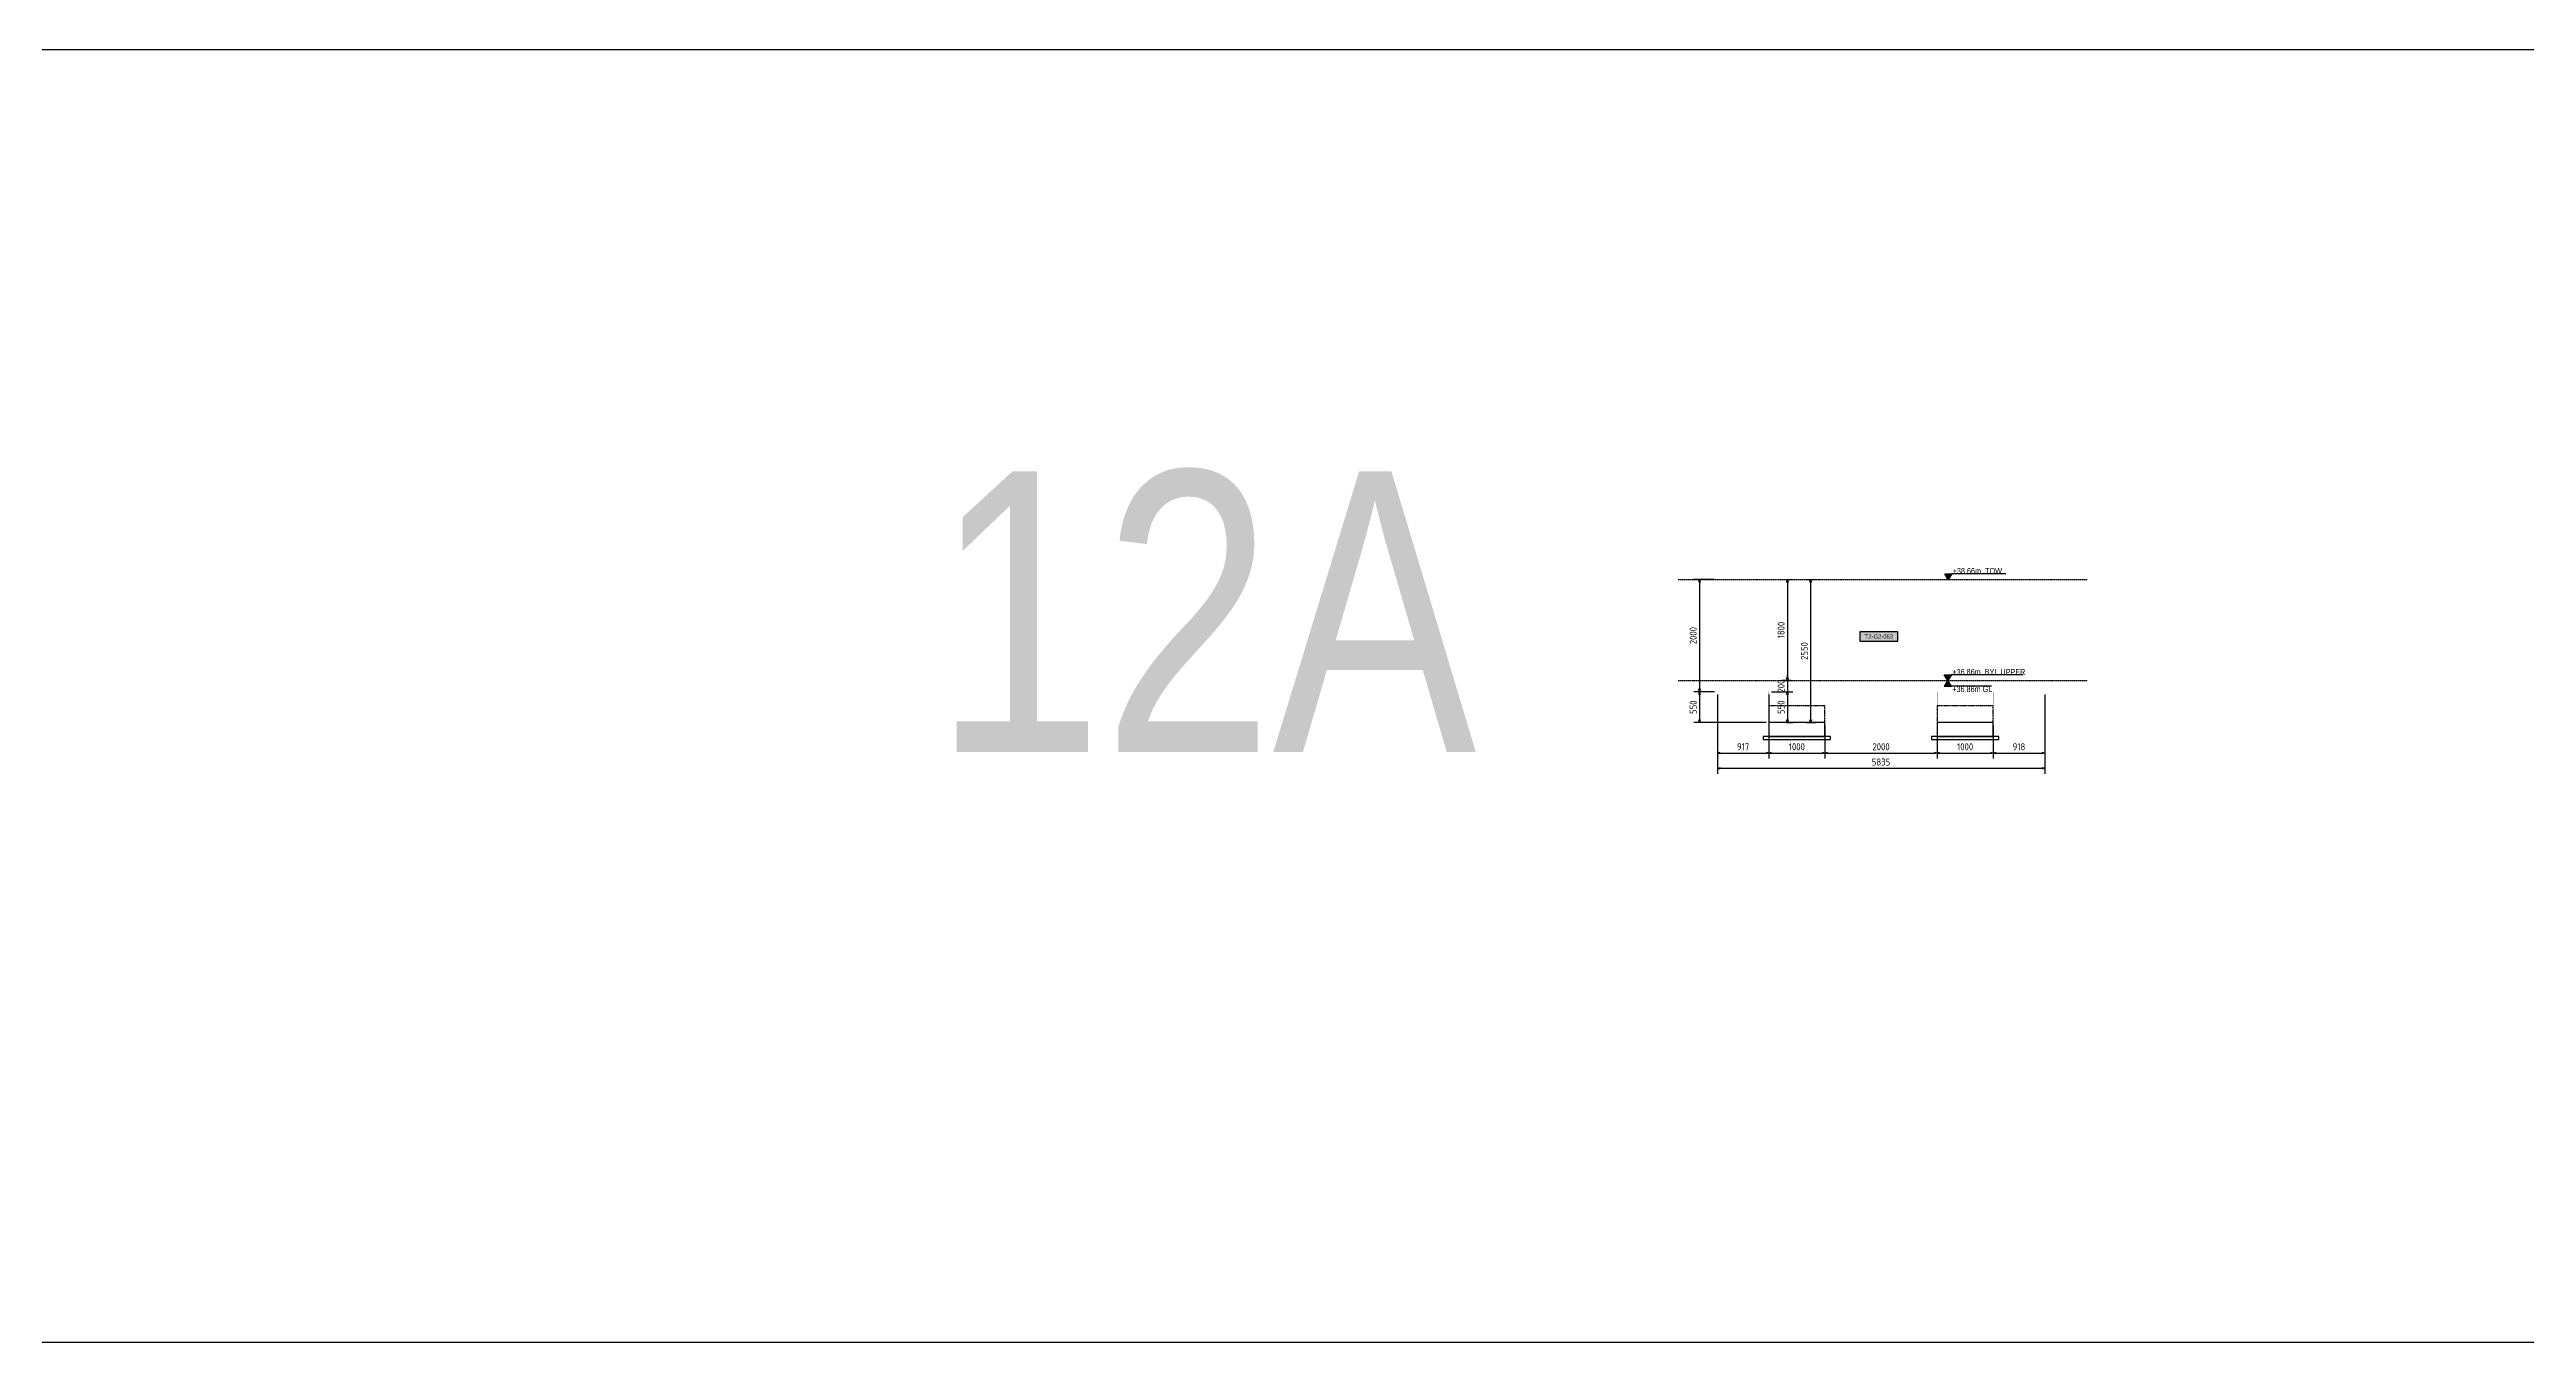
# Model space of a CAD drawing. Header units: centimetres. Extents: x -6122352 to 6876996, y -1694241 to 2592194.
# Drawn here: x 3434060 to 3478217, y 751627 to 774673 of the extents above; entities that cross this region are included whole.
import ezdxf
from ezdxf.enums import TextEntityAlignment as Align

# ---------------------------------------------------------------- set-up
doc = ezdxf.new("R2010")
doc.units = ezdxf.units.CM
doc.header["$MEASUREMENT"] = 0
doc.header["$PDMODE"] = 66
doc.header["$PDSIZE"] = 100
for name, pattern in [('23585-XR-AR-END-SETTING OUT PLAN$0$HIDDEN', [0.375, 0.25, -0.125]), ('CENTER', [2, 1.25, -0.25, 0.25, -0.25]), ('DASHED2', [0.375, 0.25, -0.125])]:
    doc.linetypes.add(name, pattern=pattern)
doc.layers.get('Defpoints').update_dxf_attribs({"color": 255, "linetype": 'CENTER'})
for name, color, linetype in [('00-MI-DIM', 7, 'Continuous'), ('@MI-TYPE-01', 30, 'Continuous'), ('@MI-TYPE-02', 6, 'Continuous'), ('JML-Dimension', 1, 'Continuous'), ('PANEL-TAGS', 7, 'Continuous'), ('SECTION', 130, 'Continuous')]:
    doc.layers.add(name, color=color, linetype=linetype)
doc.styles.add('Arial Narrow', font='ARIALN.TTF', dxfattribs={"width": 0.95, "height": 500})
doc.styles.add('PANELTAG_STYLE', font='arial.ttf')
doc.styles.add('Schueco-BEMSTIL', font='isocpeur.ttf', dxfattribs={"width": 0.9})
doc.styles.add('txt-Pisa-std', font='arial.ttf', dxfattribs={"width": 0.8})
doc.dimstyles.new('MI- JWC-TXT-2.5 MM', dxfattribs={"dimscale": 1.5, "dimtxt": 2.5, "dimasz": 1, "dimexe": 2, "dimexo": 1, "dimgap": 1, "dimtad": 1, "dimdec": 0, "dimdsep": 46, "dimtxsty": 'Schueco-BEMSTIL', "dimblk": 'OPEN30', "dimcen": 0, "dimdle": 2, "dimclrd": 140, "dimclre": 8, "dimclrt": 40, "dimadec": 0, "dimazin": 2, "dimtfac": 1, "dimtdec": 0, "dimtix": 1, "dimtmove": 2, "dimatfit": 3, "dimldrblk": 'OPEN', "dimfxl": 2, "dimlwd": -1, "dimlwe": -1, "dimarcsym": 0})

# ---------------------------------------------------------------- blocks, each defined once
blk = doc.blocks.new('_Open30')
at = {"color": 0, "linetype": 'ByBlock', "lineweight": -2}
for p, q in [((-1, 0.27), (0, 0)), ((0, 0), (-1, -0.27)), ((0, 0), (-1, 0))]:
    blk.add_line(p, q, dxfattribs=at)
blk = doc.blocks.new('*D3501')
at = {"layer": '@MI-TYPE-01', "color": 8, "transparency": 16777216}
for p, q in [((3463794, 763176), (3463794, 762033)), ((3464711, 763176), (3464711, 762033))]:
    blk.add_line(p, q, dxfattribs=at)
at = {"layer": '@MI-TYPE-01', "color": 140, "transparency": 16777216}
blk.add_line((3463844, 762133), (3464661, 762133), dxfattribs=at)
at = {"layer": 'Defpoints', "color": 0, "transparency": 16777216}
for p in [(3463794, 763226), (3464711, 763226), (3464711, 762133)]:
    blk.add_point(p, dxfattribs=at)
at = {"layer": '@MI-TYPE-01', "color": 140, "transparency": 16777216, "xscale": 50, "yscale": 50, "zscale": 50, "rotation": 180}
blk.add_blockref('_Open30', (3463794, 762133), dxfattribs=at)
at = {"layer": '@MI-TYPE-01', "color": 140, "transparency": 16777216, "xscale": 50, "yscale": 50, "zscale": 50}
blk.add_blockref('_Open30', (3464711, 762133), dxfattribs=at)
at = {"layer": '@MI-TYPE-01', "color": 40, "transparency": 16777216, "insert": (3464252, 762245), "char_height": 125, "attachment_point": 5, "style": 'Schueco-BEMSTIL'}
blk.add_mtext('917', dxfattribs=at)
blk = doc.blocks.new('_Open')
at = {"color": 0, "linetype": 'ByBlock', "lineweight": -2}
for p, q in [((-1, 0), (0, 0)), ((-1, 0), (0, 0)), ((0, 0), (-1, 0))]:
    blk.add_line(p, q, dxfattribs=at)
blk = doc.blocks.new('*D3502')
at = {"layer": '@MI-TYPE-01', "color": 8, "transparency": 16777216}
for p, q in [((3464711, 763176), (3464711, 762033)), ((3465711, 762626), (3465711, 762033))]:
    blk.add_line(p, q, dxfattribs=at)
at = {"layer": '@MI-TYPE-01', "color": 140, "transparency": 16777216}
blk.add_line((3464761, 762133), (3465661, 762133), dxfattribs=at)
at = {"layer": 'Defpoints', "color": 0, "transparency": 16777216}
for p in [(3464711, 763226), (3465711, 762676), (3465711, 762133)]:
    blk.add_point(p, dxfattribs=at)
at = {"layer": '@MI-TYPE-01', "color": 140, "transparency": 16777216, "xscale": 50, "yscale": 50, "zscale": 50, "rotation": 180}
blk.add_blockref('_Open30', (3464711, 762133), dxfattribs=at)
at = {"layer": '@MI-TYPE-01', "color": 140, "transparency": 16777216, "xscale": 50, "yscale": 50, "zscale": 50}
blk.add_blockref('_Open30', (3465711, 762133), dxfattribs=at)
at = {"layer": '@MI-TYPE-01', "color": 40, "transparency": 16777216, "insert": (3465211, 762245), "char_height": 125, "attachment_point": 5, "style": 'Schueco-BEMSTIL'}
blk.add_mtext('1000', dxfattribs=at)
blk = doc.blocks.new('*D3503')
at = {"layer": '@MI-TYPE-01', "color": 8, "transparency": 16777216}
for p, q in [((3465711, 762626), (3465711, 762033)), ((3467711, 762626), (3467711, 762033))]:
    blk.add_line(p, q, dxfattribs=at)
at = {"layer": '@MI-TYPE-01', "color": 140, "transparency": 16777216}
blk.add_line((3465761, 762133), (3467661, 762133), dxfattribs=at)
at = {"layer": 'Defpoints', "color": 0, "transparency": 16777216}
for p in [(3465711, 762676), (3467711, 762676), (3467711, 762133)]:
    blk.add_point(p, dxfattribs=at)
at = {"layer": '@MI-TYPE-01', "color": 140, "transparency": 16777216, "xscale": 50, "yscale": 50, "zscale": 50, "rotation": 180}
blk.add_blockref('_Open30', (3465711, 762133), dxfattribs=at)
at = {"layer": '@MI-TYPE-01', "color": 140, "transparency": 16777216, "xscale": 50, "yscale": 50, "zscale": 50}
blk.add_blockref('_Open30', (3467711, 762133), dxfattribs=at)
at = {"layer": '@MI-TYPE-01', "color": 40, "transparency": 16777216, "insert": (3466711, 762245), "char_height": 125, "attachment_point": 5, "style": 'Schueco-BEMSTIL'}
blk.add_mtext('2000', dxfattribs=at)
blk = doc.blocks.new('*D3504')
at = {"layer": '@MI-TYPE-01', "color": 8, "transparency": 16777216}
for p, q in [((3467711, 762626), (3467711, 762033)), ((3468711, 762626), (3468711, 762033))]:
    blk.add_line(p, q, dxfattribs=at)
at = {"layer": '@MI-TYPE-01', "color": 140, "transparency": 16777216}
blk.add_line((3467761, 762133), (3468661, 762133), dxfattribs=at)
at = {"layer": 'Defpoints', "color": 0, "transparency": 16777216}
for p in [(3467711, 762676), (3468711, 762676), (3468711, 762133)]:
    blk.add_point(p, dxfattribs=at)
at = {"layer": '@MI-TYPE-01', "color": 140, "transparency": 16777216, "xscale": 50, "yscale": 50, "zscale": 50, "rotation": 180}
blk.add_blockref('_Open30', (3467711, 762133), dxfattribs=at)
at = {"layer": '@MI-TYPE-01', "color": 140, "transparency": 16777216, "xscale": 50, "yscale": 50, "zscale": 50}
blk.add_blockref('_Open30', (3468711, 762133), dxfattribs=at)
at = {"layer": '@MI-TYPE-01', "color": 40, "transparency": 16777216, "insert": (3468211, 762245), "char_height": 125, "attachment_point": 5, "style": 'Schueco-BEMSTIL'}
blk.add_mtext('1000', dxfattribs=at)
blk = doc.blocks.new('*D3505')
at = {"layer": '@MI-TYPE-01', "color": 8, "transparency": 16777216}
for p, q in [((3469629, 763176), (3469629, 762033)), ((3468711, 762626), (3468711, 762033))]:
    blk.add_line(p, q, dxfattribs=at)
at = {"layer": '@MI-TYPE-01', "color": 140, "transparency": 16777216}
blk.add_line((3468761, 762133), (3469579, 762133), dxfattribs=at)
at = {"layer": 'Defpoints', "color": 0, "transparency": 16777216}
for p in [(3469629, 763226), (3468711, 762676), (3469629, 762133)]:
    blk.add_point(p, dxfattribs=at)
at = {"layer": '@MI-TYPE-01', "color": 140, "transparency": 16777216, "xscale": 50, "yscale": 50, "zscale": 50, "rotation": 180}
blk.add_blockref('_Open30', (3468711, 762133), dxfattribs=at)
at = {"layer": '@MI-TYPE-01', "color": 140, "transparency": 16777216, "xscale": 50, "yscale": 50, "zscale": 50}
blk.add_blockref('_Open30', (3469629, 762133), dxfattribs=at)
at = {"layer": '@MI-TYPE-01', "color": 40, "transparency": 16777216, "insert": (3469170, 762245), "char_height": 125, "attachment_point": 5, "style": 'Schueco-BEMSTIL'}
blk.add_mtext('918', dxfattribs=at)
blk = doc.blocks.new('*D3506')
at = {"layer": '@MI-TYPE-01', "color": 8, "transparency": 16777216}
for p, q in [((3463794, 763176), (3463794, 761761)), ((3469629, 763176), (3469629, 761761))]:
    blk.add_line(p, q, dxfattribs=at)
at = {"layer": '@MI-TYPE-01', "color": 140, "transparency": 16777216}
blk.add_line((3463844, 761861), (3469579, 761861), dxfattribs=at)
at = {"layer": 'Defpoints', "color": 0, "transparency": 16777216}
for p in [(3463794, 763226), (3469629, 763226), (3469629, 761861)]:
    blk.add_point(p, dxfattribs=at)
at = {"layer": '@MI-TYPE-01', "color": 140, "transparency": 16777216, "xscale": 50, "yscale": 50, "zscale": 50, "rotation": 180}
blk.add_blockref('_Open30', (3463794, 761861), dxfattribs=at)
at = {"layer": '@MI-TYPE-01', "color": 140, "transparency": 16777216, "xscale": 50, "yscale": 50, "zscale": 50}
blk.add_blockref('_Open30', (3469629, 761861), dxfattribs=at)
at = {"layer": '@MI-TYPE-01', "color": 40, "transparency": 16777216, "insert": (3466711, 761973), "char_height": 125, "attachment_point": 5, "style": 'Schueco-BEMSTIL'}
blk.add_mtext('5835', dxfattribs=at)
blk = doc.blocks.new('*D3507')
at = {"layer": '@MI-TYPE-01', "color": 8, "transparency": 16777216}
for p, q in [((3463744, 765226), (3463375, 765226)), ((3463744, 763226), (3463375, 763226))]:
    blk.add_line(p, q, dxfattribs=at)
at = {"layer": '@MI-TYPE-01', "color": 140, "transparency": 16777216}
blk.add_line((3463475, 765176), (3463475, 763276), dxfattribs=at)
at = {"layer": 'Defpoints', "color": 0, "transparency": 16777216}
for p in [(3463794, 765226), (3463475, 763226), (3463794, 763226)]:
    blk.add_point(p, dxfattribs=at)
at = {"layer": '@MI-TYPE-01', "color": 140, "transparency": 16777216, "xscale": 50, "yscale": 50, "zscale": 50}
for p, rotation in [((3463475, 765226), 90), ((3463475, 763226), 270)]:
    blk.add_blockref('_Open30', p, dxfattribs=dict(at, rotation=rotation))
at = {"layer": '@MI-TYPE-01', "color": 40, "transparency": 16777216, "insert": (3463362, 764226), "char_height": 125, "attachment_point": 5, "rotation": 90, "style": 'Schueco-BEMSTIL'}
blk.add_mtext('2000', dxfattribs=at)
blk = doc.blocks.new('*D3508')
at = {"layer": '@MI-TYPE-01', "color": 8, "transparency": 16777216}
for p, q in [((3463744, 763226), (3463375, 763226)), ((3464661, 762676), (3463375, 762676))]:
    blk.add_line(p, q, dxfattribs=at)
at = {"layer": '@MI-TYPE-01', "color": 140, "transparency": 16777216}
blk.add_line((3463475, 763176), (3463475, 762726), dxfattribs=at)
at = {"layer": 'Defpoints', "color": 0, "transparency": 16777216}
for p in [(3463794, 763226), (3463475, 762676), (3464711, 762676)]:
    blk.add_point(p, dxfattribs=at)
at = {"layer": '@MI-TYPE-01', "color": 140, "transparency": 16777216, "xscale": 50, "yscale": 50, "zscale": 50}
for p, rotation in [((3463475, 763226), 90), ((3463475, 762676), 270)]:
    blk.add_blockref('_Open30', p, dxfattribs=dict(at, rotation=rotation))
at = {"layer": '@MI-TYPE-01', "color": 40, "transparency": 16777216, "insert": (3463362, 762951), "char_height": 125, "attachment_point": 5, "rotation": 90, "style": 'Schueco-BEMSTIL'}
blk.add_mtext('550', dxfattribs=at)
blk = doc.blocks.new('*U1142')
at = {"layer": 'JML-Dimension'}
h = blk.add_hatch(color=10, dxfattribs=at)
h.dxf.hatch_style = 1
h.paths.add_polyline_path([(0, 0), (-1.5, 2.4), (1.5, 2.4)])
blk.add_line((24.3, 2.4), (1.5, 2.4), dxfattribs=at)
blk.add_lwpolyline([(0, 0), (-1.5, 2.4), (1.5, 2.4), (0, 0)], dxfattribs=at)
at = {"color": 5, "style": 'txt-Pisa-std', "width": 0.8}
blk.add_attdef('+0.0', text='', height=2.5, dxfattribs=at).set_placement((1.9, 2.4), align=Align.BOTTOM_LEFT)
blk = doc.blocks.new('*U1445')
at = {"layer": 'JML-Dimension'}
h = blk.add_hatch(color=10, dxfattribs=at)
h.dxf.hatch_style = 1
h.paths.add_polyline_path([(0, 0), (-1.5, 2.4), (1.5, 2.4)])
blk.add_line((31.8, 2.4), (1.5, 2.4), dxfattribs=at)
blk.add_lwpolyline([(0, 0), (-1.5, 2.4), (1.5, 2.4), (0, 0)], dxfattribs=at)
at = {"color": 5, "style": 'txt-Pisa-std', "width": 0.8}
blk.add_attdef('+0.0', text='', height=2.5, dxfattribs=at).set_placement((1.9, 2.4), align=Align.BOTTOM_LEFT)
blk = doc.blocks.new('*U3457')
at = {"layer": 'JML-Dimension'}
h = blk.add_hatch(color=10, dxfattribs=at)
h.dxf.hatch_style = 1
h.paths.add_polyline_path([(0, 0), (-1.5, 2.4), (1.5, 2.4)])
blk.add_line((18.4, 2.4), (1.5, 2.4), dxfattribs=at)
blk.add_lwpolyline([(0, 0), (-1.5, 2.4), (1.5, 2.4), (0, 0)], dxfattribs=at)
at = {"color": 5, "style": 'txt-Pisa-std', "width": 0.8}
blk.add_attdef('+0.0', text='', height=2.5, dxfattribs=at).set_placement((1.9, 2.4), align=Align.BOTTOM_LEFT)
blk = doc.blocks.new('*D3509')
at = {"layer": '@MI-TYPE-01', "color": 8, "transparency": 16777216}
for p, q in [((3465376, 765226), (3465556, 765226)), ((3465376, 762676), (3465556, 762676))]:
    blk.add_line(p, q, dxfattribs=at)
at = {"layer": '@MI-TYPE-01', "color": 140, "transparency": 16777216}
blk.add_line((3465456, 765176), (3465456, 762726), dxfattribs=at)
at = {"layer": 'Defpoints', "color": 0, "transparency": 16777216}
for p in [(3465326, 765226), (3465326, 762676), (3465456, 762676)]:
    blk.add_point(p, dxfattribs=at)
at = {"layer": '@MI-TYPE-01', "color": 140, "transparency": 16777216, "xscale": 50, "yscale": 50, "zscale": 50}
for p, rotation in [((3465456, 765226), 90), ((3465456, 762676), 270)]:
    blk.add_blockref('_Open30', p, dxfattribs=dict(at, rotation=rotation))
at = {"layer": '@MI-TYPE-01', "color": 40, "transparency": 16777216, "insert": (3465344, 763951), "char_height": 125, "attachment_point": 5, "rotation": 90, "style": 'Schueco-BEMSTIL'}
blk.add_mtext('2550', dxfattribs=at)
blk = doc.blocks.new('*D3510')
at = {"layer": '@MI-TYPE-01', "color": 8, "transparency": 16777216}
for p, q in [((3465031, 765226), (3465141, 765226)), ((3465031, 763426), (3465141, 763426))]:
    blk.add_line(p, q, dxfattribs=at)
at = {"layer": '@MI-TYPE-01', "color": 140, "transparency": 16777216}
blk.add_line((3465041, 765176), (3465041, 763476), dxfattribs=at)
at = {"layer": 'Defpoints', "color": 0, "transparency": 16777216}
for p in [(3464981, 765226), (3464981, 763426), (3465041, 763426)]:
    blk.add_point(p, dxfattribs=at)
at = {"layer": '@MI-TYPE-01', "color": 140, "transparency": 16777216, "xscale": 50, "yscale": 50, "zscale": 50}
for p, rotation in [((3465041, 765226), 90), ((3465041, 763426), 270)]:
    blk.add_blockref('_Open30', p, dxfattribs=dict(at, rotation=rotation))
at = {"layer": '@MI-TYPE-01', "color": 40, "transparency": 16777216, "insert": (3464929, 764326), "char_height": 125, "attachment_point": 5, "rotation": 90, "style": 'Schueco-BEMSTIL'}
blk.add_mtext('1800', dxfattribs=at)
blk = doc.blocks.new('*D3511')
at = {"layer": '@MI-TYPE-01', "color": 8, "transparency": 16777216}
for p, q in [((3464761, 763226), (3465141, 763226)), ((3465028, 762676), (3465141, 762676))]:
    blk.add_line(p, q, dxfattribs=at)
at = {"layer": '@MI-TYPE-01', "color": 140, "transparency": 16777216}
blk.add_line((3465041, 763176), (3465041, 762726), dxfattribs=at)
at = {"layer": 'Defpoints', "color": 0, "transparency": 16777216}
for p in [(3464711, 763226), (3464978, 762676), (3465041, 762676)]:
    blk.add_point(p, dxfattribs=at)
at = {"layer": '@MI-TYPE-01', "color": 140, "transparency": 16777216, "xscale": 50, "yscale": 50, "zscale": 50}
for p, rotation in [((3465041, 763226), 90), ((3465041, 762676), 270)]:
    blk.add_blockref('_Open30', p, dxfattribs=dict(at, rotation=rotation))
at = {"layer": '@MI-TYPE-01', "color": 40, "transparency": 16777216, "insert": (3464929, 762951), "char_height": 125, "attachment_point": 5, "rotation": 90, "style": 'Schueco-BEMSTIL'}
blk.add_mtext('550', dxfattribs=at)
blk = doc.blocks.new('PANELTAG')
at = {"layer": 'PANEL-TAGS', "color": 1}
blk.add_lwpolyline([(-13.5, -3.3), (13.5, -3.3), (13.5, 3.3), (-13.5, 3.3)], close=True, dxfattribs=at)
at = {"layer": 'PANEL-TAGS', "color": 40, "true_color": 0xffd700}
blk.add_solid([(-13.5, -3.3), (13.5, -3.3), (-13.5, 3.3), (13.5, 3.3)], dxfattribs=at)
at = {"layer": 'PANEL-TAGS', "color": 5, "style": 'PANELTAG_STYLE'}
blk.add_attdef('TAGNO', text='', height=3, dxfattribs=at).set_placement((0, 0), align=Align.CENTER)
blk = doc.blocks.new('*D3512')
at = {"layer": '@MI-TYPE-01', "color": 140, "transparency": 16777216}
for p, q in [((3465041, 763476), (3465041, 763526)), ((3465041, 763426), (3465041, 763226)), ((3465041, 763176), (3465041, 763126))]:
    blk.add_line(p, q, dxfattribs=at)
at = {"layer": '@MI-TYPE-01', "color": 8, "transparency": 16777216}
for p, q in [((3464761, 763226), (3465141, 763226)), ((3465105, 763426), (3464941, 763426))]:
    blk.add_line(p, q, dxfattribs=at)
at = {"layer": 'Defpoints', "color": 0, "transparency": 16777216}
for p in [(3464711, 763226), (3465041, 763226), (3465155, 763426)]:
    blk.add_point(p, dxfattribs=at)
at = {"layer": '@MI-TYPE-01', "color": 140, "transparency": 16777216, "xscale": 50, "yscale": 50, "zscale": 50}
for p, rotation in [((3465041, 763426), 270), ((3465041, 763226), 90)]:
    blk.add_blockref('_Open30', p, dxfattribs=dict(at, rotation=rotation))
at = {"layer": '@MI-TYPE-01', "color": 40, "transparency": 16777216, "insert": (3464929, 763326), "char_height": 125, "attachment_point": 5, "rotation": 90, "style": 'Schueco-BEMSTIL'}
blk.add_mtext('200', dxfattribs=at)
blk = doc.blocks.new('T1-FOOTING ELEVATION')
at = {"color": 9}
blk.add_lwpolyline([(-600, -250), (600, -250), (600, -300), (-600, -300)], close=True, dxfattribs=at)
at = {"layer": '@MI-TYPE-01', "color": 114, "linetype": '23585-XR-AR-END-SETTING OUT PLAN$0$HIDDEN', "ltscale": 20, "true_color": 0x139b48}
blk.add_lwpolyline([(-500, 0), (-500, 300), (500, 300), (500, 0)], dxfattribs=at)
at = {"layer": '@MI-TYPE-01', "color": 114, "true_color": 0x139b48}
blk.add_lwpolyline([(-500, 0), (500, 0), (500, -250), (-500, -250)], close=True, dxfattribs=at)

msp = doc.modelspace()

# ---------------------------------------------------------------- linework, layer by layer
msp.add_lwpolyline([(3278170.28592, 774672.96272), (3619170.65253, 774672.96272), (3619170.65253, 751626.79873), (3278170.28592, 751626.79873)], close=True)
at = {"layer": '@MI-TYPE-01', "const_width": 2.5}
msp.add_lwpolyline([(3463793.88026, 765225.56853), (3469628.88026, 765225.56853), (3469628.88026, 763225.56853), (3468710.88026, 763225.56853), (3468710.88026, 762675.56853), (3467710.88026, 762675.56853), (3467710.88026, 763225.56853), (3465710.88026, 763225.56853), (3465710.88026, 762675.56853), (3464710.88026, 762675.56853), (3464710.88026, 763225.56853), (3463793.88026, 763225.56853), (3463793.88026, 765225.56853)], dxfattribs=at)
at = {"layer": '@MI-TYPE-02', "color": 160, "linetype": 'DASHED2', "ltscale": 5}
for points in [[(3463096.9949, 765225.56853), (3470394.02775, 765225.56853)], [(3463096.9949, 763425.56853), (3470394.02775, 763425.56853)]]:
    msp.add_lwpolyline(points, dxfattribs=at)

# ---------------------------------------------------------------- block references
at = {"layer": '@MI-TYPE-01', "color": 30, "xscale": -1}
for p in [(3465210.88026, 762675.56853), (3468210.88026, 762675.56853)]:
    msp.add_blockref('T1-FOOTING ELEVATION', p, dxfattribs=at)
at = {"layer": 'PANEL-TAGS'}
ref = msp.add_blockref('PANELTAG', (3466672.76723, 764210.10422), dxfattribs=dict(at, xscale=25, yscale=25, zscale=25))
ref.add_attrib('TAGNO', 'T2-G2-063', dxfattribs={"color": 5, "height": 75, "style": 'PANELTAG_STYLE'}).set_placement((3466672.76723, 764210.10422), align=Align.MIDDLE_CENTER)
at = {"layer": 'SECTION', "color": 6}
ref = msp.add_blockref('*U1142', (3467909.15098, 765225.56853), dxfattribs=dict(at, xscale=42.30147098076819, yscale=42.30147098076819, zscale=42.30147098076819))
ref.add_attrib('+0.0', '+38.66m  TOW', (3467988.27962, 765325.82559), dxfattribs={"layer": 'JML-Dimension', "color": 5, "height": 105.7536775, "style": 'txt-Pisa-std', "width": 0.8})
ref = msp.add_blockref('*U1445', (3467901.85749, 763425.56857), dxfattribs=dict(at, xscale=42.30147098076819, yscale=42.30147098076819, zscale=42.30147098076819))
ref.add_attrib('+0.0', '+36.86m  BYL UPPER', (3467980.98613, 763525.82564), dxfattribs={"layer": 'JML-Dimension', "color": 5, "height": 105.7536775, "style": 'txt-Pisa-std', "width": 0.8})
ref = msp.add_blockref('*U3457', (3467901.31748, 763425.56853), dxfattribs=dict(at, xscale=-42.30147098076819, yscale=42.30147098076819, zscale=42.30147098076819, rotation=180))
ref.add_attrib('+0.0', '+36.86m GL', (3467980.44613, 763219.55778), dxfattribs={"layer": 'JML-Dimension', "color": 5, "height": 105.753677, "style": 'txt-Pisa-std', "width": 0.8})

# ---------------------------------------------------------------- texts
at = {"layer": '00-MI-DIM', "color": 6, "insert": (3449815.93379, 767152.64058), "char_height": 5000, "attachment_point": 1, "style": 'Arial Narrow'}
msp.add_mtext_dynamic_manual_height_columns('12A', width=73699.0314771, gutter_width=2500, heights=[0], dxfattribs=at)

# ---------------------------------------------------------------- dimensions: what is measured, and where the dimension line sits
at = {"layer": '@MI-TYPE-01'}
for base, p1, p2, picture, middle in [((3463474.53879, 763225.56853), (3463793.88026, 765225.56853), (3463793.88026, 763225.56853), '*D3507', (3463362.03879, 764225.56853)), ((3465041.04022, 763425.56853), (3464980.50729, 765225.56853), (3464980.50729, 763425.56853), '*D3510', (3464928.54022, 764325.56853)), ((3465456.14479, 762675.56853), (3465325.57526, 765225.56853), (3465325.57526, 762675.56853), '*D3509', (3465343.64479, 763950.56853)), ((3465041.04022, 763225.56853), (3465155.47772, 763425.56853), (3464710.88026, 763225.56853), '*D3512', (3464928.54022, 763325.56853)), ((3463474.53879, 762675.56853), (3463793.88026, 763225.56853), (3464710.88026, 762675.56853), '*D3508', (3463362.03879, 762950.56853)), ((3465041.04022, 762675.56853), (3464710.88026, 763225.56853), (3464977.69251, 762675.56853), '*D3511', (3464928.54022, 762950.56853))]:
    dim = msp.add_linear_dim(base=base, p1=p1, p2=p2, angle=90, dimstyle='MI- JWC-TXT-2.5 MM', dxfattribs=at)
    dim.commit()
    dim.dimension.update_dxf_attribs({"geometry": picture, "text_midpoint": middle})
for base, p1, p2, picture, middle in [((3464710.88026, 762132.93317), (3463793.88026, 763225.56853), (3464710.88026, 763225.56853), '*D3501', (3464252.38026, 762245.43317)), ((3469628.88026, 761860.70467), (3463793.88026, 763225.56853), (3469628.88026, 763225.56853), '*D3506', (3466711.38026, 761973.20467)), ((3465710.88026, 762132.93317), (3464710.88026, 763225.56853), (3465710.88026, 762675.56853), '*D3502', (3465210.88026, 762245.43317)), ((3469628.88026, 762132.93317), (3468710.88026, 762675.56853), (3469628.88026, 763225.56853), '*D3505', (3469169.88026, 762245.43317)), ((3467710.88026, 762132.93317), (3465710.88026, 762675.56853), (3467710.88026, 762675.56853), '*D3503', (3466710.88026, 762245.43317)), ((3468710.88026, 762132.93317), (3467710.88026, 762675.56853), (3468710.88026, 762675.56853), '*D3504', (3468210.88026, 762245.43317))]:
    dim = msp.add_linear_dim(base=base, p1=p1, p2=p2, dimstyle='MI- JWC-TXT-2.5 MM', dxfattribs=at)
    dim.commit()
    dim.dimension.update_dxf_attribs({"geometry": picture, "text_midpoint": middle})

doc.saveas('drawing.dxf')
